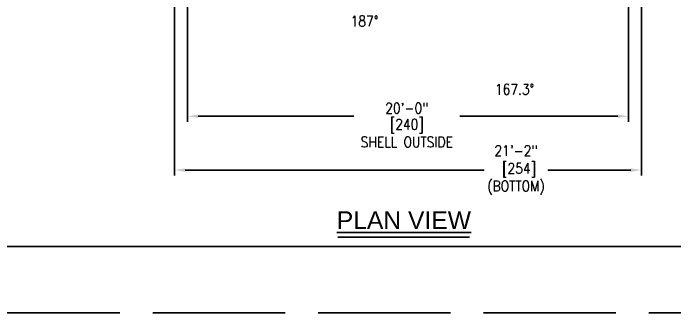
# Model space of a CAD drawing. Extents: x -1889 to 1438, y -977 to 1122.
# Drawn here: x 158.1 to 518, y 36 to 198.8 of the extents above; entities that cross this region are included whole.
import ezdxf
from ezdxf.enums import TextEntityAlignment as Align

# ---------------------------------------------------------------- set-up
doc = ezdxf.new("R2010")
doc.units = 0
doc.header["$LTSCALE"] = 12
doc.header["$MEASUREMENT"] = 0
doc.header["$PDMODE"] = 33
doc.header["$PDSIZE"] = -0.5
doc.linetypes.add('AM_ISO02W050', pattern=[7.5, 6, -1.5])
doc.layers.get('0').update_dxf_attribs({"linetype": 'CONTINUOUS'})
doc.layers.get('Defpoints').update_dxf_attribs({"linetype": 'CONTINUOUS'})
doc.layers.add('DIM', color=1, linetype='CONTINUOUS')
doc.layers.add('TEXT', color=4, linetype='CONTINUOUS')
doc.styles.add('ROMANS', font='ROMANS.shx', dxfattribs={"width": 0.85, "height": 5.76})
doc.styles.get("Standard").update_dxf_attribs({"font": 'sanss___.ttf'})
doc.dimstyles.get("Standard").update_dxf_attribs({"dimtxt": 0.18, "dimasz": 0.18, "dimexe": 0.18, "dimexo": 0.0625, "dimgap": 0.09, "dimtad": 0, "dimtih": 1, "dimtoh": 1, "dimdec": 4, "dimzin": 0, "dimdsep": 46, "dimtxsty": 'Standard', "dimcen": 0.09, "dimadec": 0, "dimazin": 0, "dimtfac": 1, "dimtdec": 4, "dimtofl": 0, "dimtmove": 0, "dimatfit": 3, "dimfxl": 1, "dimtolj": 1, "dimtzin": 0, "dimarcsym": 0})

# ---------------------------------------------------------------- blocks, each defined once
blk = doc.blocks.new('*D182')
at = {"layer": 'Defpoints', "color": 0, "transparency": 16777216}
for p in [(245.86, 405.33), (499.86, 405.33), (499.86, 113.54)]:
    blk.add_point(p, dxfattribs=at)
at = {"layer": 'DIM', "color": 0, "lineweight": -2, "transparency": 16777216}
for p, q in [((245.86, 399.33), (245.86, 110.54)), ((499.86, 399.33), (499.86, 110.54)), ((251.62, 113.54), (414.24, 113.54)), ((494.1, 113.54), (449.03, 113.54))]:
    blk.add_line(p, q, dxfattribs=at)
at = {"layer": 'DIM', "color": 0, "transparency": 16777216}
for points in [[(251.62, 114.5), (251.62, 112.58), (245.86, 113.54)], [(494.1, 114.5), (494.1, 112.58), (499.86, 113.54)]]:
    blk.add_solid(points, dxfattribs=at)
at = {"layer": 'DIM', "color": 0, "transparency": 16777216, "insert": (431.63, 113.54), "char_height": 5.76, "attachment_point": 5, "style": 'ROMANS'}
blk.add_mtext('\\A1;21\'-2"\\P [254]\\P(BOTTOM)', dxfattribs=at)
blk = doc.blocks.new('*D185')
at = {"layer": 'Defpoints', "color": 0, "transparency": 16777216}
for p in [(252.86, 405.33), (492.86, 405.33), (492.86, 142.83)]:
    blk.add_point(p, dxfattribs=at)
at = {"layer": 'DIM', "color": 0, "lineweight": -2, "transparency": 16777216}
for p, q in [((252.86, 399.33), (252.86, 139.83)), ((492.86, 399.33), (492.86, 139.83)), ((258.62, 142.83), (343.4, 142.83)), ((487.1, 142.83), (401.04, 142.83))]:
    blk.add_line(p, q, dxfattribs=at)
at = {"layer": 'DIM', "color": 0, "transparency": 16777216}
for points in [[(258.62, 143.79), (258.62, 141.87), (252.86, 142.83)], [(487.1, 143.79), (487.1, 141.87), (492.86, 142.83)]]:
    blk.add_solid(points, dxfattribs=at)
at = {"layer": 'DIM', "color": 0, "transparency": 16777216, "char_height": 5.76, "attachment_point": 5, "style": 'ROMANS'}
for s, insert in [('\\A1;20\'-0"', (372.22, 147.22)), ('\\A1;[240]\\PSHELL OUTSIDE', (372.22, 133.64))]:
    blk.add_mtext(s, dxfattribs=dict(at, insert=insert))

msp = doc.modelspace()

# ---------------------------------------------------------------- linework, layer by layer
msp.add_line((-24, 72), (1080, 72))
at = {"layer": 'Defpoints', "linetype": 'AM_ISO02W050'}
msp.add_line((-36, 36), (1116, 36), dxfattribs=at)
at = {"layer": 'TEXT'}
msp.add_line((334.66411, 77.07067), (406.43508, 77.07067), dxfattribs=at)

# ---------------------------------------------------------------- texts
at = {"layer": 'DIM', "style": 'ROMANS', "width": 0.85}
for s, p in [('187%%D', (349.20342, 194.54664)), ('167.3%%D', (430.8644, 157.42005))]:
    msp.add_text(s, height=5.76, dxfattribs=at).set_placement(p, align=Align.MIDDLE_CENTER)
at = {"layer": 'TEXT'}
msp.add_text('%%UPLAN VIEW', height=9.6, dxfattribs=at).set_placement((370.64919, 86.34023), align=Align.MIDDLE_CENTER)

# ---------------------------------------------------------------- dimensions: what is measured, and where the dimension line sits
at = {"layer": 'DIM'}
for base, p1, p2, text, picture, middle in [((499.85731, 113.53686), (245.85731, 405.33221), (499.85731, 405.33221), '<>\\P(BOTTOM)', '*D182', (431.63261, 113.53686)), ((492.85731, 142.83268), (252.85731, 405.33221), (492.85731, 405.33171), '<>\\PSHELL OUTSIDE', '*D185', (372.22354, 142.83268))]:
    dim = msp.add_linear_dim(base=base, p1=p1, p2=p2, text=text, dimstyle='Standard', override={"dimscale": 48, "dimtxt": 5.76, "dimasz": 0.12, "dimexe": 0.0625, "dimexo": 0.125, "dimgap": 0.02, "dimzin": 3, "dimlunit": 4, "dimpost": '\\X', "dimtxsty": 'ROMANS', "dimcen": 0}, dxfattribs=at)
    dim.commit()
    dim.dimension.update_dxf_attribs({"geometry": picture, "text_midpoint": middle, "dimtype": 160})

doc.saveas('drawing.dxf')
